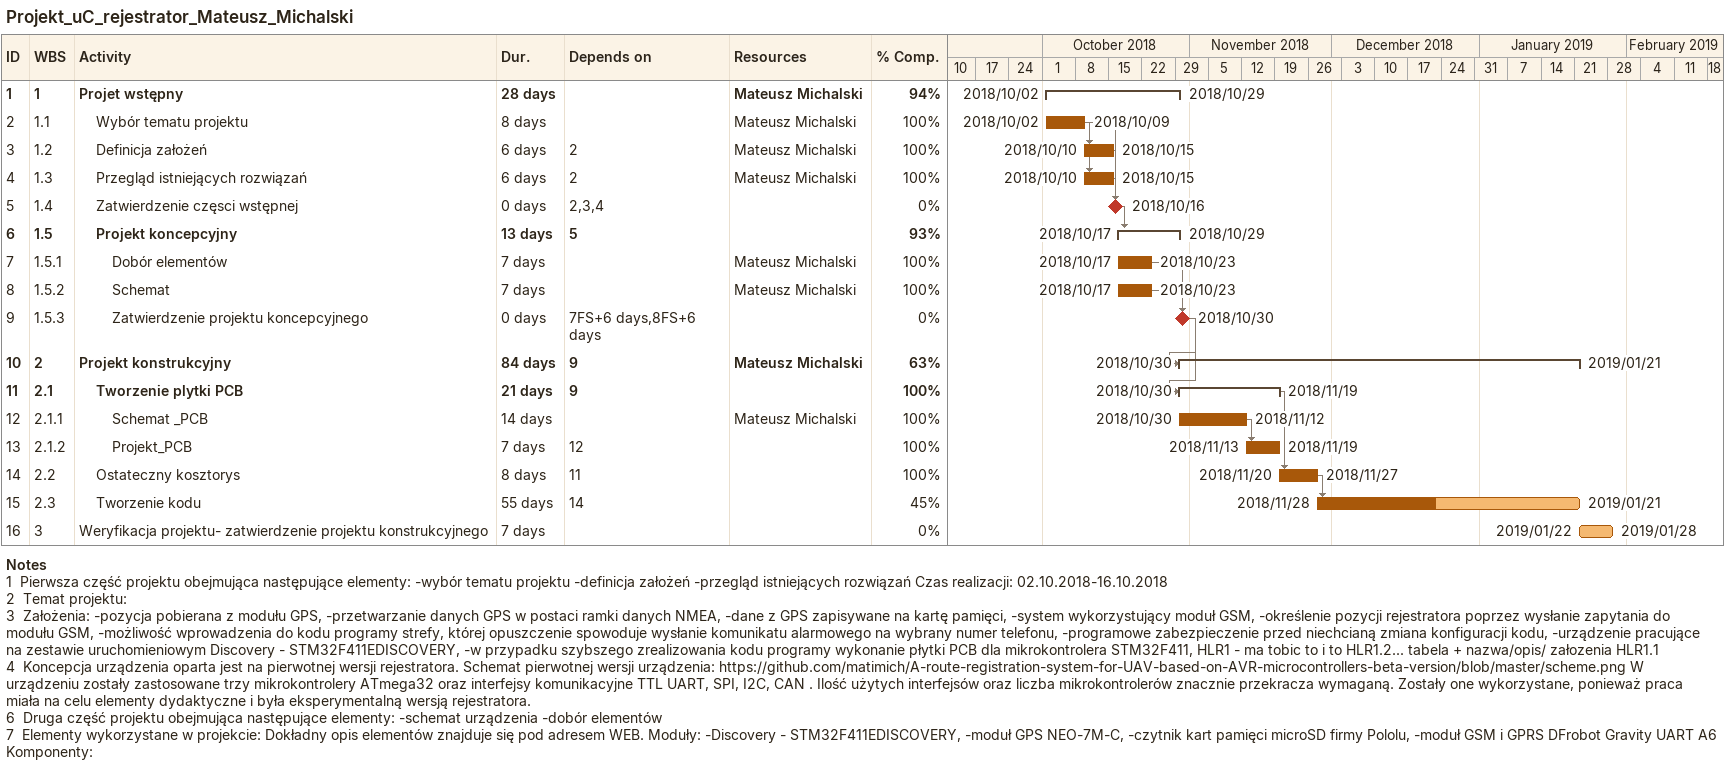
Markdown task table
Projekt_uC_rejestrator_Mateusz_Michalski

| ID | WBS | Task | Duration | Start | Finish | Predecessors | Resources | % complete |
|---|---|---|---|---|---|---|---|---|
| 1 | 1 | **Projet wstępny** | 28d | 2018-10-02 | 2018-10-29 |  | Mateusz Michalski | 94 |
| 2 | 1.1 | Wybór tematu projektu | 8d | 2018-10-02 | 2018-10-09 |  | Mateusz Michalski | 100 |
| 3 | 1.2 | Definicja założeń | 6d | 2018-10-10 | 2018-10-15 | 2 | Mateusz Michalski | 100 |
| 4 | 1.3 | Przegląd istniejących rozwiązań | 6d | 2018-10-10 | 2018-10-15 | 2 | Mateusz Michalski | 100 |
| 5 | 1.4 | Zatwierdzenie częsci wstępnej | 0d | 2018-10-16 | 2018-10-16 | 2, 3, 4 |  | 0 |
| 6 | 1.5 | **Projekt koncepcyjny** | 13d | 2018-10-17 | 2018-10-29 | 5 |  | 93 |
| 7 | 1.5.1 | Dobór elementów | 7d | 2018-10-17 | 2018-10-23 |  | Mateusz Michalski | 100 |
| 8 | 1.5.2 | Schemat | 7d | 2018-10-17 | 2018-10-23 |  | Mateusz Michalski | 100 |
| 9 | 1.5.3 | Zatwierdzenie projektu koncepcyjnego | 0d | 2018-10-30 | 2018-10-30 | 7FS+6d, 8FS+6d |  | 0 |
| 10 | 2 | **Projekt konstrukcyjny** | 84d | 2018-10-30 | 2019-01-21 | 9 | Mateusz Michalski | 63 |
| 11 | 2.1 | **Tworzenie plytki PCB** | 21d | 2018-10-30 | 2018-11-19 | 9 |  | 100 |
| 12 | 2.1.1 | Schemat _PCB | 14d | 2018-10-30 | 2018-11-12 |  | Mateusz Michalski | 100 |
| 13 | 2.1.2 | Projekt_PCB | 7d | 2018-11-13 | 2018-11-19 | 12 |  | 100 |
| 14 | 2.2 | Ostateczny kosztorys | 8d | 2018-11-20 | 2018-11-27 | 11 |  | 100 |
| 15 | 2.3 | Tworzenie kodu | 55d | 2018-11-28 | 2019-01-21 | 14 |  | 45 |
| 16 | 3 | Weryfikacja projektu- zatwierdzenie projektu konstrukcyjnego | 7d | 2019-01-22 | 2019-01-28 |  |  | 0 |

Notes
- 1: Pierwsza część projektu obejmująca następujące elementy: -wybór tematu projektu -definicja założeń -przegląd istniejących rozwiązań Czas realizacji: 02.10.2018-16.10.2018
- 2: Temat projektu:
- 3: Założenia: -pozycja pobierana z modułu GPS, -przetwarzanie danych GPS w postaci ramki danych NMEA, -dane z GPS zapisywane na kartę pamięci, -system wykorzystujący moduł GSM, -określenie pozycji rejestratora poprzez wysłanie zapytania do modułu GSM, -możliwość wprowadzenia do kodu programy strefy, której opuszczenie spowoduje wysłanie komunikatu alarmowego na wybrany numer telefonu, -programowe zabezpieczenie przed niechcianą zmiana konfiguracji kodu, -urządzenie pracujące na zestawie uruchomieniowym Discovery - STM32F411EDISCOVERY, -w przypadku szybszego zrealizowania kodu programy wykonanie płytki PCB dla mikrokontrolera STM32F411, HLR1 - ma tobic to i to HLR1.2... tabela + nazwa/opis/ załozenia HLR1.1
- 4: Koncepcja urządzenia oparta jest na pierwotnej wersji rejestratora. Schemat pierwotnej wersji urządzenia: https://github.com/matimich/A-route-registration-system-for-UAV-based-on-AVR-microcontrollers-beta-version/blob/master/scheme.png W urządzeniu zostały zastosowane trzy mikrokontrolery ATmega32 oraz interfejsy komunikacyjne TTL UART, SPI, I2C, CAN . Ilość użytych interfejsów oraz liczba mikrokontrolerów znacznie przekracza wymaganą. Zostały one wykorzystane, ponieważ praca miała na celu elementy dydaktyczne i była eksperymentalną wersją rejestratora.
- 6: Druga część projektu obejmująca następujące elementy: -schemat urządzenia -dobór elementów
- 7: Elementy wykorzystane w projekcie: Dokładny opis elementów znajduje się pod adresem WEB. Moduły: -Discovery - STM32F411EDISCOVERY, -moduł GPS NEO-7M-C, -czytnik kart pamięci microSD firmy Pololu, -moduł GSM i GPRS DFrobot Gravity UART A6 Komponenty:
